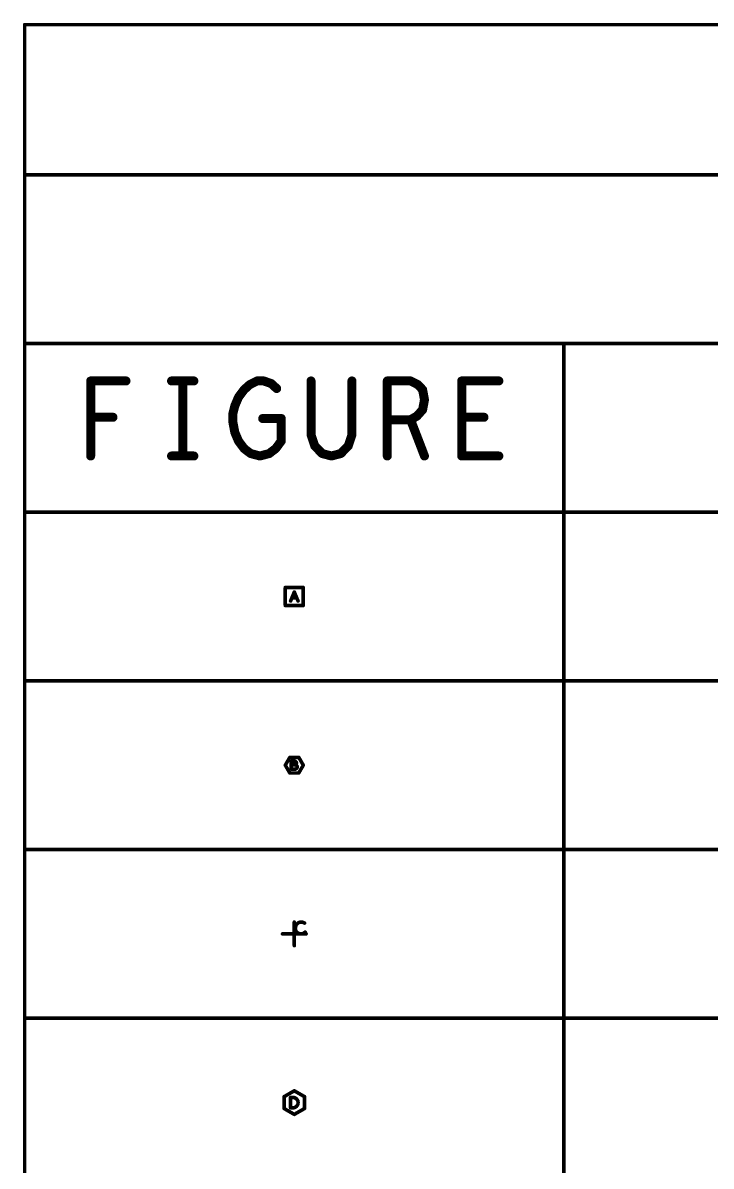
# Model space of a CAD drawing. Extents: x -14.2 to 19.9, y -5.2 to 16.9.
# Drawn here: x 8.73 to 9.877, y 5.005 to 6.909 of the extents above; entities that cross this region are included whole.
import ezdxf

# ---------------------------------------------------------------- set-up
doc = ezdxf.new("R2010")
doc.units = 0
doc.layers.get('0').update_dxf_attribs({"linetype": 'CONTINUOUS'})
doc.layers.add('FAB', color=2, linetype='CONTINUOUS')

# ---------------------------------------------------------------- blocks, each defined once
blk = doc.blocks.new('ROUND_1')
at = {"const_width": 0.003}
blk.add_lwpolyline([(-0.0015, 0, 1), (0.0015, 0, 1)], format="xyb", close=True, dxfattribs=at)
blk = doc.blocks.new('ROUND_105')
at = {"const_width": 0.0075}
blk.add_lwpolyline([(-0.00375, 0, 1), (0.00375, 0, 1)], format="xyb", close=True, dxfattribs=at)

msp = doc.modelspace()

# ---------------------------------------------------------------- linework, layer by layer
at = {"layer": 'FAB'}
for points, const_width in [([(8.7328, -0.3686), (8.7328, 6.9063)], 0.006), ([(8.7328, 6.9063), (15.4598, 6.9063)], 0.006), ([(8.7328, 6.6563), (15.4598, 6.6563)], 0.006), ([(8.7328, 6.3754), (15.4598, 6.3754)], 0.006), ([(9.6318, 6.3754), (9.6318, -0.3686)], 0.006), ([(8.8429, 6.1879), (8.8429, 6.3129)], 0.015), ([(8.8429, 6.3129), (8.9018, 6.3129)], 0.015), ([(8.9777, 6.3129), (9.0149, 6.3129)], 0.015), ([(8.9963, 6.3129), (8.9963, 6.1879)], 0.015), ([(9.0893, 6.2858), (9.0986, 6.2983)], 0.015), ([(9.0986, 6.2983), (9.1079, 6.3066)], 0.015), ([(9.1079, 6.3066), (9.1203, 6.3129)], 0.015), ([(9.1203, 6.3129), (9.1312, 6.3129)], 0.015), ([(9.1312, 6.3129), (9.1436, 6.3087)], 0.015), ([(9.1436, 6.3087), (9.1529, 6.3003)], 0.015), ([(9.2102, 6.3129), (9.2102, 6.2233)], 0.015), ([(9.2784, 6.2233), (9.2784, 6.3129)], 0.015), ([(9.3373, 6.1879), (9.3373, 6.3129)], 0.015), ([(9.3373, 6.3129), (9.3761, 6.3129)], 0.015), ([(9.3761, 6.3129), (9.3885, 6.3066)], 0.015), ([(9.3885, 6.3066), (9.3962, 6.2983)], 0.015), ([(9.3962, 6.2983), (9.3993, 6.2816)], 0.015), ([(9.4613, 6.1879), (9.4613, 6.3129)], 0.015), ([(9.4613, 6.3129), (9.5233, 6.3129)], 0.015), ([(9.0831, 6.2712), (9.0893, 6.2858)], 0.015), ([(9.3993, 6.2816), (9.3962, 6.2649)], 0.015), ([(9.08, 6.2587), (9.0831, 6.2712)], 0.015), ([(9.08, 6.2441), (9.08, 6.2587)], 0.015), ([(9.3962, 6.2649), (9.3869, 6.2545)], 0.015), ([(8.8801, 6.2524), (8.8429, 6.2524)], 0.015), ([(9.0831, 6.2274), (9.08, 6.2441)], 0.015), ([(9.1296, 6.2503), (9.1606, 6.2503)], 0.015), ([(9.1606, 6.2503), (9.1606, 6.2128)], 0.015), ([(9.3761, 6.2483), (9.3373, 6.2483)], 0.015), ([(9.3869, 6.2545), (9.3761, 6.2483)], 0.015), ([(9.3761, 6.2483), (9.3993, 6.1879)], 0.015), ([(9.4985, 6.2524), (9.4613, 6.2524)], 0.015), ([(9.0893, 6.2128), (9.0831, 6.2274)], 0.015), ([(9.2102, 6.2233), (9.2164, 6.2045)], 0.015), ([(9.2722, 6.2045), (9.2784, 6.2233)], 0.015), ([(9.0986, 6.2003), (9.0893, 6.2128)], 0.015), ([(9.1606, 6.2128), (9.1513, 6.2003)], 0.015), ([(9.2164, 6.2045), (9.2288, 6.192)], 0.015), ([(9.2598, 6.192), (9.2722, 6.2045)], 0.015), ([(8.9777, 6.1879), (9.0149, 6.1879)], 0.015), ([(9.1095, 6.192), (9.0986, 6.2003)], 0.015), ([(9.125, 6.1879), (9.1095, 6.192)], 0.015), ([(9.1405, 6.192), (9.125, 6.1879)], 0.015), ([(9.1513, 6.2003), (9.1405, 6.192)], 0.015), ([(9.2288, 6.192), (9.2443, 6.1879)], 0.015), ([(9.2443, 6.1879), (9.2598, 6.192)], 0.015), ([(9.5233, 6.1879), (9.4613, 6.1879)], 0.015), ([(8.7328, 6.0944), (15.4598, 6.0944)], 0.006), ([(9.1673, 5.9389), (9.1673, 5.9688)], 0.006), ([(9.1673, 5.9688), (9.1973, 5.9688)], 0.006), ([(9.1761, 5.9463), (9.1823, 5.9614)], 0.006), ([(9.1823, 5.9614), (9.1886, 5.9463)], 0.006), ([(9.1973, 5.9688), (9.1973, 5.9389)], 0.006), ([(9.1973, 5.9389), (9.1673, 5.9389)], 0.006), ([(9.1863, 5.9516), (9.1783, 5.9516)], 0.006), ([(8.7328, 5.8133), (15.4598, 5.8133)], 0.006), ([(9.1673, 5.6729), (9.1748, 5.6858)], 0.006), ([(9.1748, 5.6599), (9.1673, 5.6729)], 0.006), ([(9.1748, 5.6858), (9.1898, 5.6858)], 0.006), ([(9.1832, 5.6794), (9.1773, 5.6794)], 0.006), ([(9.1773, 5.6794), (9.1773, 5.6664)], 0.006), ([(9.1841, 5.6733), (9.1773, 5.6733)], 0.006), ([(9.1847, 5.6787), (9.1832, 5.6794)], 0.006), ([(9.1841, 5.6733), (9.1849, 5.6739)], 0.006), ([(9.1856, 5.6729), (9.1841, 5.6733)], 0.006), ([(9.1856, 5.6778), (9.1847, 5.6787)], 0.006), ([(9.1849, 5.6739), (9.1856, 5.675)], 0.006), ([(9.186, 5.6765), (9.1856, 5.6778)], 0.006), ([(9.1856, 5.675), (9.186, 5.6765)], 0.006), ([(9.1869, 5.6716), (9.1856, 5.6729)], 0.006), ([(9.1898, 5.6858), (9.1973, 5.6729)], 0.006), ([(9.1973, 5.6729), (9.1898, 5.6599)], 0.006), ([(9.1898, 5.6599), (9.1748, 5.6599)], 0.006), ([(9.1773, 5.6664), (9.1845, 5.6664)], 0.006), ([(9.1845, 5.6664), (9.186, 5.6672)], 0.006), ([(9.186, 5.6672), (9.1869, 5.6685)], 0.006), ([(9.1873, 5.67), (9.1869, 5.6716)], 0.006), ([(9.1869, 5.6685), (9.1873, 5.67)], 0.006), ([(8.7328, 5.5324), (15.4598, 5.5324)], 0.006), ([(9.1823, 5.3722), (9.1823, 5.4115)], 0.006), ([(9.1856, 5.407), (9.1843, 5.4037)], 0.006), ([(9.1872, 5.4089), (9.1856, 5.407)], 0.006), ([(9.1895, 5.4106), (9.1872, 5.4089)], 0.006), ([(9.1925, 5.4116), (9.1895, 5.4106)], 0.006), ([(9.1951, 5.4116), (9.1925, 5.4116)], 0.006), ([(9.1974, 5.4109), (9.1951, 5.4116)], 0.006), ([(9.1994, 5.4099), (9.1974, 5.4109)], 0.006), ([(9.1626, 5.3918), (9.202, 5.3918)], 0.006), ([(9.1843, 5.4037), (9.184, 5.4007)], 0.006), ([(9.184, 5.4007), (9.1846, 5.3978)], 0.006), ([(9.1846, 5.3978), (9.1856, 5.3958)], 0.006), ([(9.1856, 5.3958), (9.1876, 5.3938)], 0.006), ([(9.1876, 5.3938), (9.1899, 5.3925)], 0.006), ([(9.1899, 5.3925), (9.1922, 5.3918)], 0.006), ([(9.1922, 5.3918), (9.1945, 5.3918)], 0.006), ([(9.1945, 5.3918), (9.1968, 5.3925)], 0.006), ([(9.1968, 5.3925), (9.1987, 5.3935)], 0.006), ([(9.1987, 5.3935), (9.2004, 5.3948)], 0.006), ([(8.7328, 5.2514), (15.4598, 5.2514)], 0.006), ([(9.1653, 5.1207), (9.1823, 5.1305)], 0.006), ([(9.1653, 5.101), (9.1653, 5.1207)], 0.006), ([(9.1823, 5.1305), (9.1994, 5.1207)], 0.006), ([(9.1994, 5.1207), (9.1994, 5.101)], 0.006), ([(9.1823, 5.0912), (9.1653, 5.101)], 0.006), ([(9.1761, 5.1023), (9.1761, 5.1193)], 0.006), ([(9.1761, 5.1193), (9.1818, 5.1193)], 0.006), ([(9.1818, 5.1023), (9.1761, 5.1023)], 0.006), ([(9.1818, 5.1193), (9.184, 5.1185)], 0.006), ([(9.184, 5.1032), (9.1818, 5.1023)], 0.006), ([(9.1994, 5.101), (9.1823, 5.0912)], 0.006), ([(9.184, 5.1185), (9.1857, 5.1173)], 0.006), ([(9.1857, 5.1043), (9.184, 5.1032)], 0.006), ([(9.1857, 5.1173), (9.1871, 5.1156)], 0.006), ([(9.1871, 5.106), (9.1857, 5.1043)], 0.006), ([(9.1871, 5.1156), (9.1883, 5.1137)], 0.006), ([(9.1883, 5.108), (9.1871, 5.106)], 0.006), ([(9.1883, 5.1137), (9.1886, 5.1108)], 0.006), ([(9.1886, 5.1108), (9.1883, 5.108)], 0.006)]:
    msp.add_lwpolyline(points, dxfattribs=dict(at, const_width=const_width))

# ---------------------------------------------------------------- block references
for name, p in [('ROUND_1', (8.7328, 6.9063)), ('ROUND_1', (8.7328, 6.9063)), ('ROUND_1', (8.7328, 6.6563)), ('ROUND_1', (8.7328, 6.3754)), ('ROUND_1', (9.6318, 6.3754)), ('ROUND_105', (8.8429, 6.3129)), ('ROUND_105', (8.8429, 6.3129)), ('ROUND_105', (8.9018, 6.3129)), ('ROUND_105', (8.9777, 6.3129)), ('ROUND_105', (8.9963, 6.3129)), ('ROUND_105', (9.0149, 6.3129)), ('ROUND_105', (9.0986, 6.2983)), ('ROUND_105', (9.0986, 6.2983)), ('ROUND_105', (9.1079, 6.3066)), ('ROUND_105', (9.1079, 6.3066)), ('ROUND_105', (9.1203, 6.3129)), ('ROUND_105', (9.1203, 6.3129)), ('ROUND_105', (9.1312, 6.3129)), ('ROUND_105', (9.1312, 6.3129)), ('ROUND_105', (9.1436, 6.3087)), ('ROUND_105', (9.1436, 6.3087)), ('ROUND_105', (9.1529, 6.3003)), ('ROUND_105', (9.2102, 6.3129)), ('ROUND_105', (9.2784, 6.3129)), ('ROUND_105', (9.3373, 6.3129)), ('ROUND_105', (9.3373, 6.3129)), ('ROUND_105', (9.3761, 6.3129)), ('ROUND_105', (9.3761, 6.3129)), ('ROUND_105', (9.3885, 6.3066)), ('ROUND_105', (9.3885, 6.3066)), ('ROUND_105', (9.3962, 6.2983)), ('ROUND_105', (9.3962, 6.2983)), ('ROUND_105', (9.4613, 6.3129)), ('ROUND_105', (9.4613, 6.3129)), ('ROUND_105', (9.5233, 6.3129)), ('ROUND_105', (9.0893, 6.2858)), ('ROUND_105', (9.0893, 6.2858)), ('ROUND_105', (9.3993, 6.2816)), ('ROUND_105', (9.3993, 6.2816)), ('ROUND_105', (9.08, 6.2587)), ('ROUND_105', (9.08, 6.2587)), ('ROUND_105', (9.0831, 6.2712)), ('ROUND_105', (9.0831, 6.2712)), ('ROUND_105', (9.3962, 6.2649)), ('ROUND_105', (9.3962, 6.2649)), ('ROUND_105', (8.8429, 6.2524)), ('ROUND_105', (8.8801, 6.2524)), ('ROUND_105', (9.08, 6.2441)), ('ROUND_105', (9.08, 6.2441)), ('ROUND_105', (9.1296, 6.2503)), ('ROUND_105', (9.1606, 6.2503)), ('ROUND_105', (9.1606, 6.2503)), ('ROUND_105', (9.3373, 6.2483)), ('ROUND_105', (9.3761, 6.2483)), ('ROUND_105', (9.3761, 6.2483)), ('ROUND_105', (9.3761, 6.2483)), ('ROUND_105', (9.3869, 6.2545)), ('ROUND_105', (9.3869, 6.2545)), ('ROUND_105', (9.4613, 6.2524)), ('ROUND_105', (9.4985, 6.2524)), ('ROUND_105', (9.0831, 6.2274)), ('ROUND_105', (9.0831, 6.2274)), ('ROUND_105', (9.2102, 6.2233)), ('ROUND_105', (9.2102, 6.2233)), ('ROUND_105', (9.2784, 6.2233)), ('ROUND_105', (9.2784, 6.2233)), ('ROUND_105', (9.0893, 6.2128)), ('ROUND_105', (9.0893, 6.2128)), ('ROUND_105', (9.1606, 6.2128)), ('ROUND_105', (9.1606, 6.2128)), ('ROUND_105', (9.2164, 6.2045)), ('ROUND_105', (9.2164, 6.2045)), ('ROUND_105', (9.2722, 6.2045)), ('ROUND_105', (9.2722, 6.2045)), ('ROUND_105', (8.8429, 6.1879)), ('ROUND_105', (8.9777, 6.1879)), ('ROUND_105', (8.9963, 6.1879)), ('ROUND_105', (9.0149, 6.1879)), ('ROUND_105', (9.0986, 6.2003)), ('ROUND_105', (9.0986, 6.2003)), ('ROUND_105', (9.1095, 6.192)), ('ROUND_105', (9.1095, 6.192)), ('ROUND_105', (9.125, 6.1879)), ('ROUND_105', (9.125, 6.1879)), ('ROUND_105', (9.1405, 6.192)), ('ROUND_105', (9.1405, 6.192)), ('ROUND_105', (9.1513, 6.2003)), ('ROUND_105', (9.1513, 6.2003)), ('ROUND_105', (9.2288, 6.192)), ('ROUND_105', (9.2288, 6.192)), ('ROUND_105', (9.2443, 6.1879)), ('ROUND_105', (9.2443, 6.1879)), ('ROUND_105', (9.2598, 6.192)), ('ROUND_105', (9.2598, 6.192)), ('ROUND_105', (9.3373, 6.1879)), ('ROUND_105', (9.3993, 6.1879)), ('ROUND_105', (9.4613, 6.1879)), ('ROUND_105', (9.4613, 6.1879)), ('ROUND_105', (9.5233, 6.1879)), ('ROUND_1', (8.7328, 6.0944)), ('ROUND_1', (9.1673, 5.9688)), ('ROUND_1', (9.1673, 5.9688)), ('ROUND_1', (9.1823, 5.9614)), ('ROUND_1', (9.1823, 5.9614)), ('ROUND_1', (9.1973, 5.9688)), ('ROUND_1', (9.1973, 5.9688)), ('ROUND_1', (9.1673, 5.9389)), ('ROUND_1', (9.1673, 5.9389)), ('ROUND_1', (9.1761, 5.9463)), ('ROUND_1', (9.1783, 5.9516)), ('ROUND_1', (9.1863, 5.9516)), ('ROUND_1', (9.1886, 5.9463)), ('ROUND_1', (9.1973, 5.9389)), ('ROUND_1', (9.1973, 5.9389)), ('ROUND_1', (8.7328, 5.8133)), ('ROUND_1', (9.1673, 5.6729)), ('ROUND_1', (9.1673, 5.6729)), ('ROUND_1', (9.1748, 5.6858)), ('ROUND_1', (9.1748, 5.6858)), ('ROUND_1', (9.1773, 5.6794)), ('ROUND_1', (9.1773, 5.6794)), ('ROUND_1', (9.1773, 5.6733)), ('ROUND_1', (9.1832, 5.6794)), ('ROUND_1', (9.1832, 5.6794)), ('ROUND_1', (9.1841, 5.6733)), ('ROUND_1', (9.1841, 5.6733)), ('ROUND_1', (9.1841, 5.6733)), ('ROUND_1', (9.1847, 5.6787)), ('ROUND_1', (9.1847, 5.6787)), ('ROUND_1', (9.1849, 5.6739)), ('ROUND_1', (9.1849, 5.6739)), ('ROUND_1', (9.1856, 5.6778)), ('ROUND_1', (9.1856, 5.6778)), ('ROUND_1', (9.1856, 5.675)), ('ROUND_1', (9.1856, 5.675)), ('ROUND_1', (9.1856, 5.6729)), ('ROUND_1', (9.1856, 5.6729)), ('ROUND_1', (9.186, 5.6765)), ('ROUND_1', (9.186, 5.6765)), ('ROUND_1', (9.1898, 5.6858)), ('ROUND_1', (9.1898, 5.6858)), ('ROUND_1', (9.1973, 5.6729)), ('ROUND_1', (9.1973, 5.6729)), ('ROUND_1', (9.1748, 5.6599)), ('ROUND_1', (9.1748, 5.6599)), ('ROUND_1', (9.1773, 5.6664)), ('ROUND_1', (9.1773, 5.6664)), ('ROUND_1', (9.1845, 5.6664)), ('ROUND_1', (9.1845, 5.6664)), ('ROUND_1', (9.186, 5.6672)), ('ROUND_1', (9.186, 5.6672)), ('ROUND_1', (9.1869, 5.6716)), ('ROUND_1', (9.1869, 5.6716)), ('ROUND_1', (9.1869, 5.6685)), ('ROUND_1', (9.1869, 5.6685)), ('ROUND_1', (9.1873, 5.67)), ('ROUND_1', (9.1873, 5.67)), ('ROUND_1', (9.1898, 5.6599)), ('ROUND_1', (9.1898, 5.6599)), ('ROUND_1', (8.7328, 5.5324)), ('ROUND_1', (9.1823, 5.4115)), ('ROUND_1', (9.1856, 5.407)), ('ROUND_1', (9.1856, 5.407)), ('ROUND_1', (9.1872, 5.4089)), ('ROUND_1', (9.1872, 5.4089)), ('ROUND_1', (9.1895, 5.4106)), ('ROUND_1', (9.1895, 5.4106)), ('ROUND_1', (9.1925, 5.4116)), ('ROUND_1', (9.1925, 5.4116)), ('ROUND_1', (9.1951, 5.4116)), ('ROUND_1', (9.1951, 5.4116)), ('ROUND_1', (9.1974, 5.4109)), ('ROUND_1', (9.1974, 5.4109)), ('ROUND_1', (9.1994, 5.4099)), ('ROUND_1', (9.1626, 5.3918)), ('ROUND_1', (9.184, 5.4007)), ('ROUND_1', (9.184, 5.4007)), ('ROUND_1', (9.1843, 5.4037)), ('ROUND_1', (9.1843, 5.4037)), ('ROUND_1', (9.1846, 5.3978)), ('ROUND_1', (9.1846, 5.3978)), ('ROUND_1', (9.1856, 5.3958)), ('ROUND_1', (9.1856, 5.3958)), ('ROUND_1', (9.1876, 5.3938)), ('ROUND_1', (9.1876, 5.3938)), ('ROUND_1', (9.1899, 5.3925)), ('ROUND_1', (9.1899, 5.3925)), ('ROUND_1', (9.1922, 5.3918)), ('ROUND_1', (9.1922, 5.3918)), ('ROUND_1', (9.1945, 5.3918)), ('ROUND_1', (9.1945, 5.3918)), ('ROUND_1', (9.1968, 5.3925)), ('ROUND_1', (9.1968, 5.3925)), ('ROUND_1', (9.1987, 5.3935)), ('ROUND_1', (9.1987, 5.3935)), ('ROUND_1', (9.2004, 5.3948)), ('ROUND_1', (9.202, 5.3918)), ('ROUND_1', (9.1823, 5.3722)), ('ROUND_1', (8.7328, 5.2514)), ('ROUND_1', (9.1653, 5.1207)), ('ROUND_1', (9.1653, 5.1207)), ('ROUND_1', (9.1823, 5.1305)), ('ROUND_1', (9.1823, 5.1305)), ('ROUND_1', (9.1994, 5.1207)), ('ROUND_1', (9.1994, 5.1207)), ('ROUND_1', (9.1653, 5.101)), ('ROUND_1', (9.1653, 5.101)), ('ROUND_1', (9.1761, 5.1193)), ('ROUND_1', (9.1761, 5.1193)), ('ROUND_1', (9.1761, 5.1023)), ('ROUND_1', (9.1761, 5.1023)), ('ROUND_1', (9.1818, 5.1193)), ('ROUND_1', (9.1818, 5.1193)), ('ROUND_1', (9.1818, 5.1023)), ('ROUND_1', (9.1818, 5.1023)), ('ROUND_1', (9.184, 5.1185)), ('ROUND_1', (9.184, 5.1185)), ('ROUND_1', (9.184, 5.1032)), ('ROUND_1', (9.184, 5.1032)), ('ROUND_1', (9.1857, 5.1173)), ('ROUND_1', (9.1857, 5.1173)), ('ROUND_1', (9.1857, 5.1043)), ('ROUND_1', (9.1857, 5.1043)), ('ROUND_1', (9.1871, 5.1156)), ('ROUND_1', (9.1871, 5.1156)), ('ROUND_1', (9.1871, 5.106)), ('ROUND_1', (9.1871, 5.106)), ('ROUND_1', (9.1883, 5.1137)), ('ROUND_1', (9.1883, 5.1137)), ('ROUND_1', (9.1883, 5.108)), ('ROUND_1', (9.1883, 5.108)), ('ROUND_1', (9.1886, 5.1108)), ('ROUND_1', (9.1886, 5.1108)), ('ROUND_1', (9.1994, 5.101)), ('ROUND_1', (9.1994, 5.101)), ('ROUND_1', (9.1823, 5.0912)), ('ROUND_1', (9.1823, 5.0912))]:
    msp.add_blockref(name, p, dxfattribs=at)

doc.saveas('drawing.dxf')
